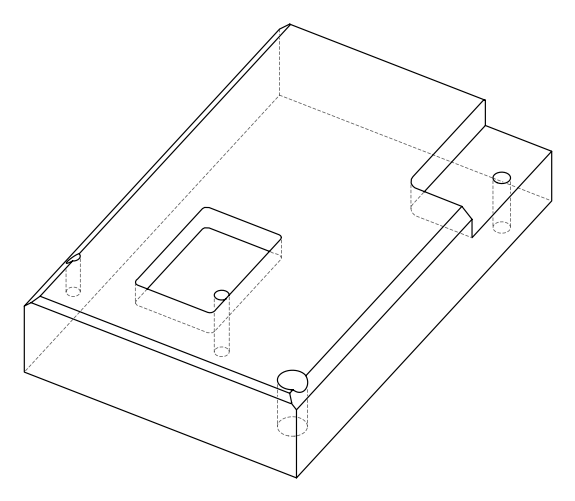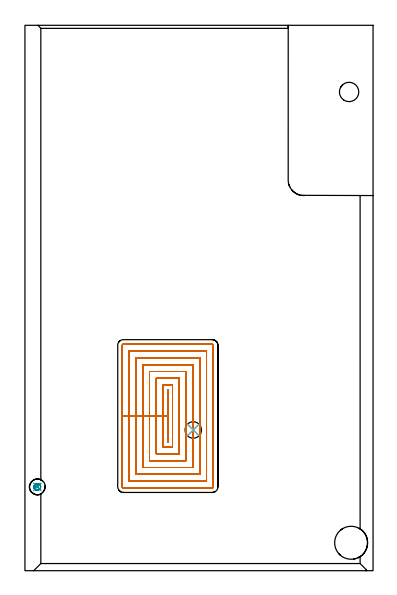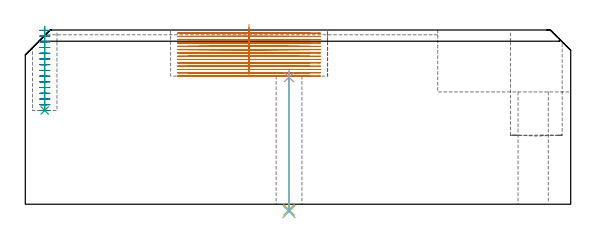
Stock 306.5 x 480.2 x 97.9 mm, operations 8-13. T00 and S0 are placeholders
(PLAN: 13 operations, 8 tool changes, 115.3 min)
(1 INDEXABLE_INSERT_DRILL_THROUGH_HOLE_FROM_SOLID | STEP1HOLE | NXT0302_005 | 0.28 min | 22166 mm3)
(2 INDEXABLE_INSERT_DRILL_BLIND_HOLE_FROM_SOLID | STEP1POCKET | NXT0302_029 | 0.25 min | 39100 mm3)
(3 AREA_MILL | FG_CHAMFER_SURFACE | UGT0205_001 | 1.91 min | 821 mm3)
(4 AREA_MILL_1 | FG_CHAMFER_SURFACE_1 | UGT0205_001 | 7.07 min | 5987 mm3)
(5 AREA_MILL_2 | FG_CHAMFER_SURFACE_2 | UGT0205_001 | 13.03 min | 21408 mm3)
(6 AREA_MILL_3 | FG_CHAMFER_SURFACE_3 | UGT0205_001 | 19.45 min | 46898 mm3)
(7 MILL_CORNER_NOTCH_RECTANGULAR | CORNER_NOTCH_RECTANGULAR | UGT0201_094 | Follow Part, ap 5, ae 75% | 12.98 min | 379972 mm3)
(8 MILL_RECTANGULAR_POCKET | POCKET_RECTANGULAR_STRAIGHT | NXT0201_009 | Follow Part, ap 2, ae 75% | 57.64 min | 306817 mm3)
(9 MILL_BLIND_HOLE_FROM_SOLID_MATERIAL | STEP1POCKET_1 | NXT0201_009 | Spiral | 1.85 min | 6222 mm3)
(10 BORE_BLIND_HOLE | STEP1POCKET_1 | UGT0332_073 | 0.19 min | 17 mm3)
(11 SPOT_DRILL | STEP1HOLE_1 | NXT0321_9005460120000 | 0.04 min | 7 mm3)
(12 DRILL_THROUGH_HOLE_INTO_CENTER | STEP1HOLE_1 | NXT0301_065 | 0.32 min | 4978 mm3)
(13 DRILL_TO_ENLARGE_THROUGH_HOLE | STEP1HOLE_1 | NXT0301_106 | 0.32 min | 6891 mm3)
(TOOL NXT0302_005 | Index. Insert Drill 17mm [880-D1700L20-05] | D17 PA176 FL85 Z2)
(TOOL NXT0302_029 | Index. Insert Drill 29mm [880-D2900L32-05] | D29 PA176 FL145 Z2)
(TOOL UGT0205_001 | Chamfer Mill 20 x 3 x 45 deg. | D20 FL50 Z2)
(TOOL UGT0201_094 | End mill 20 mm | D20 FL38 Z4)
(TOOL NXT0201_009 | ENDMILL 8mm [2P460-0800-NA 1630] | D8 FL26 Z6)
(TOOL UGT0332_073 | 13.8 mm Rough Boring Bar | D13.8)
(TOOL NXT0321_9005460120000 | NC Spot Drill, 142deg, 12mm, Carbide, Uncoated | D12 PA142 FL30 Z2)
(TOOL NXT0301_065 | Carbide Drill 9.4mm [860.1-0940-075A1-MM 2214] | D9.4 PA140 FL98 Z2)
(TOOL NXT0301_106 | Carbide Drill 14.5mm [860.1-1450-073A1-MM 2214] | D14.5 PA140 FL83 Z2)
(OP 8 MILL_RECTANGULAR_POCKET)
G17 G21 G94 G90
T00 M6
G54
G17 G0 G90 X125.7 Y154.285 S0 M3
G43 Z108.028 H1
Z101.028
G94 G1 Y136.15 Z96.169 F250.
Y112.9 F500.
X125.9
Y159.4
X125.7
Y136.15
X121.7
Y108.9
X129.9
Y163.4
X121.7
Y136.15
X115.7
Y102.9
X135.9
Y169.4
X115.7
Y136.15
X109.7
Y96.9
X141.9
Y175.4
X109.7
Y136.15
X103.7
Y90.9
X147.9
Y181.4
X103.7
Y136.15
X97.7
Y84.9
X153.9
Y187.4
X97.7
Y136.15
X91.7
Y78.9
X159.9
Y193.4
X91.7
Y136.15
X85.7
Y73.8
G3 X86.6 Y72.9 R0.9
G1 X165.
G3 X165.9 Y73.8 R0.9
G1 Y198.5
G3 X165. Y199.4 R0.9
G1 X86.6
G3 X85.7 Y198.5 R0.9
G1 Y136.15
Y135.15
G0 X125.7 Y154.285 Z99.169
G1 Y136.15 Z94.31 F250.
Y112.9 F500.
X125.9
Y159.4
X125.7
Y136.15
X121.7
Y108.9
X129.9
Y163.4
X121.7
Y136.15
X115.7
Y102.9
X135.9
Y169.4
X115.7
Y136.15
X109.7
Y96.9
X141.9
Y175.4
X109.7
Y136.15
X103.7
Y90.9
X147.9
Y181.4
X103.7
Y136.15
X97.7
Y84.9
X153.9
Y187.4
X97.7
Y136.15
X91.7
Y78.9
X159.9
Y193.4
X91.7
Y136.15
X85.7
Y73.8
G3 X86.6 Y72.9 R0.9
G1 X165.
G3 X165.9 Y73.8 R0.9
G1 Y198.5
G3 X165. Y199.4 R0.9
G1 X86.6
G3 X85.7 Y198.5 R0.9
G1 Y136.15
Y135.15
G0 X125.7 Y154.285 Z97.31
G1 Y136.15 Z92.451 F250.
Y112.9 F500.
X125.9
Y159.4
X125.7
Y136.15
X121.7
Y108.9
X129.9
Y163.4
X121.7
Y136.15
X115.7
Y102.9
X135.9
Y169.4
X115.7
Y136.15
X109.7
Y96.9
X141.9
Y175.4
X109.7
Y136.15
X103.7
Y90.9
X147.9
Y181.4
X103.7
Y136.15
X97.7
Y84.9
X153.9
Y187.4
X97.7
Y136.15
X91.7
Y78.9
X159.9
Y193.4
X91.7
Y136.15
X85.7
Y73.8
G3 X86.6 Y72.9 R0.9
G1 X165.
G3 X165.9 Y73.8 R0.9
G1 Y198.5
G3 X165. Y199.4 R0.9
G1 X86.6
G3 X85.7 Y198.5 R0.9
G1 Y136.15
Y135.15
G0 X125.7 Y154.285 Z95.451
G1 Y136.15 Z90.592 F250.
Y112.9 F500.
X125.9
Y159.4
X125.7
Y136.15
X121.7
Y108.9
X129.9
Y163.4
X121.7
Y136.15
X115.7
Y102.9
X135.9
Y169.4
X115.7
Y136.15
X109.7
Y96.9
X141.9
Y175.4
X109.7
Y136.15
X103.7
Y90.9
X147.9
Y181.4
X103.7
Y136.15
X97.7
Y84.9
X153.9
Y187.4
X97.7
Y136.15
X91.7
Y78.9
X159.9
Y193.4
X91.7
Y136.15
X85.7
Y73.8
G3 X86.6 Y72.9 R0.9
G1 X165.
G3 X165.9 Y73.8 R0.9
G1 Y198.5
G3 X165. Y199.4 R0.9
G1 X86.6
G3 X85.7 Y198.5 R0.9
G1 Y136.15
Y135.15
G0 X125.7 Y154.285 Z93.592
G1 Y136.15 Z88.732 F250.
Y112.9 F500.
X125.9
Y159.4
X125.7
Y136.15
X121.7
Y108.9
X129.9
Y163.4
X121.7
Y136.15
X115.7
Y102.9
X135.9
Y169.4
X115.7
Y136.15
X109.7
Y96.9
X141.9
Y175.4
X109.7
Y136.15
X103.7
Y90.9
X147.9
Y181.4
X103.7
Y136.15
X97.7
Y84.9
X153.9
Y187.4
X97.7
Y136.15
X91.7
Y78.9
X159.9
Y193.4
X91.7
Y136.15
X85.7
Y73.8
G3 X86.6 Y72.9 R0.9
G1 X165.
G3 X165.9 Y73.8 R0.9
G1 Y198.5
G3 X165. Y199.4 R0.9
G1 X86.6
G3 X85.7 Y198.5 R0.9
G1 Y136.15
Y135.15
G0 X125.7 Y154.285 Z91.732
G1 Y136.15 Z86.873 F250.
Y112.9 F500.
X125.9
Y159.4
X125.7
Y136.15
X121.7
Y108.9
X129.9
Y163.4
X121.7
Y136.15
X115.7
Y102.9
X135.9
Y169.4
X115.7
Y136.15
X109.7
Y96.9
X141.9
Y175.4
X109.7
Y136.15
X103.7
Y90.9
X147.9
Y181.4
X103.7
Y136.15
X97.7
Y84.9
X153.9
Y187.4
X97.7
Y136.15
X91.7
Y78.9
X159.9
Y193.4
X91.7
Y136.15
X85.7
Y73.8
G3 X86.6 Y72.9 R0.9
G1 X165.
G3 X165.9 Y73.8 R0.9
G1 Y198.5
G3 X165. Y199.4 R0.9
G1 X86.6
G3 X85.7 Y198.5 R0.9
G1 Y136.15
Y135.15
G0 X125.7 Y154.285 Z89.873
G1 Y136.15 Z85.014 F250.
Y112.9 F500.
X125.9
Y159.4
X125.7
Y136.15
X121.7
Y108.9
X129.9
Y163.4
X121.7
Y136.15
X115.7
Y102.9
X135.9
Y169.4
X115.7
Y136.15
X109.7
Y96.9
X141.9
Y175.4
X109.7
Y136.15
X103.7
Y90.9
X147.9
Y181.4
X103.7
Y136.15
X97.7
Y84.9
X153.9
Y187.4
X97.7
Y136.15
X91.7
Y78.9
X159.9
Y193.4
X91.7
Y136.15
X85.7
Y73.8
G3 X86.6 Y72.9 R0.9
G1 X165.
G3 X165.9 Y73.8 R0.9
G1 Y198.5
G3 X165. Y199.4 R0.9
G1 X86.6
G3 X85.7 Y198.5 R0.9
G1 Y136.15
Y135.15
G0 X125.7 Y154.285 Z88.014
G1 Y136.15 Z83.155 F250.
Y112.9 F500.
X125.9
Y159.4
X125.7
Y136.15
X121.7
Y108.9
X129.9
Y163.4
X121.7
Y136.15
X115.7
Y102.9
X135.9
Y169.4
X115.7
Y136.15
X109.7
Y96.9
X141.9
Y175.4
X109.7
Y136.15
X103.7
Y90.9
X147.9
Y181.4
X103.7
Y136.15
X97.7
Y84.9
X153.9
Y187.4
X97.7
Y136.15
X91.7
Y78.9
X159.9
Y193.4
X91.7
Y136.15
X85.7
Y73.8
G3 X86.6 Y72.9 R0.9
G1 X165.
G3 X165.9 Y73.8 R0.9
G1 Y198.5
G3 X165. Y199.4 R0.9
G1 X86.6
G3 X85.7 Y198.5 R0.9
G1 Y136.15
Y135.15
G0 X125.7 Y154.285 Z86.155
G1 Y136.15 Z81.296 F250.
Y112.9 F500.
X125.9
Y159.4
X125.7
Y136.15
X121.7
Y108.9
X129.9
Y163.4
X121.7
Y136.15
X115.7
Y102.9
X135.9
Y169.4
X115.7
Y136.15
X109.7
Y96.9
X141.9
Y175.4
X109.7
Y136.15
X103.7
Y90.9
X147.9
Y181.4
X103.7
Y136.15
X97.7
Y84.9
X153.9
Y187.4
X97.7
Y136.15
X91.7
Y78.9
X159.9
Y193.4
X91.7
Y136.15
X85.7
Y73.8
G3 X86.6 Y72.9 R0.9
G1 X165.
G3 X165.9 Y73.8 R0.9
G1 Y198.5
G3 X165. Y199.4 R0.9
G1 X86.6
G3 X85.7 Y198.5 R0.9
G1 Y136.15
Y135.15
G0 X125.7 Y154.285 Z84.296
G1 Y136.15 Z79.437 F250.
Y112.9 F500.
X125.9
Y159.4
X125.7
Y136.15
X121.7
Y108.9
X129.9
Y163.4
X121.7
Y136.15
X115.7
Y102.9
X135.9
Y169.4
X115.7
Y136.15
X109.7
Y96.9
X141.9
Y175.4
X109.7
Y136.15
X103.7
Y90.9
X147.9
Y181.4
X103.7
Y136.15
X97.7
Y84.9
X153.9
Y187.4
X97.7
Y136.15
X91.7
Y78.9
X159.9
Y193.4
X91.7
Y136.15
X85.7
Y73.8
G3 X86.6 Y72.9 R0.9
G1 X165.
G3 X165.9 Y73.8 R0.9
G1 Y198.5
G3 X165. Y199.4 R0.9
G1 X86.6
G3 X85.7 Y198.5 R0.9
G1 Y136.15
Y135.15
G0 X125.7 Y154.285 Z82.437
G1 Y136.15 Z77.577 F250.
Y112.9 F500.
X125.9
Y159.4
X125.7
Y136.15
X121.7
Y108.9
X129.9
Y163.4
X121.7
Y136.15
X115.7
Y102.9
X135.9
Y169.4
X115.7
Y136.15
X109.7
Y96.9
X141.9
Y175.4
X109.7
Y136.15
X103.7
Y90.9
X147.9
Y181.4
X103.7
Y136.15
X97.7
Y84.9
X153.9
Y187.4
X97.7
Y136.15
X91.7
Y78.9
X159.9
Y193.4
X91.7
Y136.15
X85.7
Y73.8
G3 X86.6 Y72.9 R0.9
G1 X165.
G3 X165.9 Y73.8 R0.9
G1 Y198.5
G3 X165. Y199.4 R0.9
G1 X86.6
G3 X85.7 Y198.5 R0.9
G1 Y136.15
Y135.15
G0 X125.7 Y154.285 Z80.577
G1 Y136.15 Z75.718 F250.
Y112.9 F500.
X125.9
Y159.4
X125.7
Y136.15
X121.7
Y108.9
X129.9
Y163.4
X121.7
Y136.15
X115.7
Y102.9
X135.9
Y169.4
X115.7
Y136.15
X109.7
Y96.9
X141.9
Y175.4
X109.7
Y136.15
X103.7
Y90.9
X147.9
Y181.4
X103.7
Y136.15
X97.7
Y84.9
X153.9
Y187.4
X97.7
Y136.15
X91.7
Y78.9
X159.9
Y193.4
X91.7
Y136.15
X85.7
Y73.8
G3 X86.6 Y72.9 R0.9
G1 X165.
G3 X165.9 Y73.8 R0.9
G1 Y198.5
G3 X165. Y199.4 R0.9
G1 X86.6
G3 X85.7 Y198.5 R0.9
G1 Y136.15
Y135.15
G0 X125.7 Y154.285 Z78.718
G1 Y136.15 Z73.859 F250.
Y112.9 F500.
X125.9
Y159.4
X125.7
Y136.15
X121.7
Y108.9
X129.9
Y163.4
X121.7
Y136.15
X115.7
Y102.9
X135.9
Y169.4
X115.7
Y136.15
X109.7
Y96.9
X141.9
Y175.4
X109.7
Y136.15
X103.7
Y90.9
X147.9
Y181.4
X103.7
Y136.15
X97.7
Y84.9
X153.9
Y187.4
X97.7
Y136.15
X91.7
Y78.9
X159.9
Y193.4
X91.7
Y136.15
X85.7
Y73.8
G3 X86.6 Y72.9 R0.9
G1 X165.
G3 X165.9 Y73.8 R0.9
G1 Y198.5
G3 X165. Y199.4 R0.9
G1 X86.6
G3 X85.7 Y198.5 R0.9
G1 Y136.15
Y135.15
G0 X125.7 Y154.285 Z76.859
G1 Y136.15 Z72. F250.
Y112.9 F500.
X125.9
Y159.4
X125.7
Y136.15
X121.7
Y108.9
X129.9
Y163.4
X121.7
Y136.15
X115.7
Y102.9
X135.9
Y169.4
X115.7
Y136.15
X109.7
Y96.9
X141.9
Y175.4
X109.7
Y136.15
X103.7
Y90.9
X147.9
Y181.4
X103.7
Y136.15
X97.7
Y84.9
X153.9
Y187.4
X97.7
Y136.15
X91.7
Y78.9
X159.9
Y193.4
X91.7
Y136.15
X85.7
Y73.8
G3 X86.6 Y72.9 R0.9
G1 X165.
G3 X165.9 Y73.8 R0.9
G1 Y198.5
G3 X165. Y199.4 R0.9
G1 X86.6
G3 X85.7 Y198.5 R0.9
G1 Y136.15
Y135.15
G0 Z108.028
M5
M2
(OP 9 MILL_BLIND_HOLE_FROM_SOLID_MATERIAL)
G17 G21 G94 G90
T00 M6
G54
G17 G0 G90 X10.9 Y73.8 S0 M3
G43 Z107.9 H1
Z97.687
G94 G3 X11.236 Y74.528 R0.441 F250.
X9.958 Y74.903 R1.217
X8.611 Y72.836 R1.915
X10.446 Y70.936 R2.195
X13.764 Y73.346 R2.9
X10.446 Y70.936 R-2.9
X12.105 Y72.141 R1.45
X10.9 Y73.8 R1.45
G0 Z94.473
G3 X11.236 Y74.528 R0.441
X9.958 Y74.903 R1.217
X8.611 Y72.836 R1.915
X10.446 Y70.936 R2.195
X13.764 Y73.346 R2.9
X10.446 Y70.936 R-2.9
X12.105 Y72.141 R1.45
X10.9 Y73.8 R1.45
G0 Z91.26
G3 X11.236 Y74.528 R0.441
X9.958 Y74.903 R1.217
X8.611 Y72.836 R1.915
X10.446 Y70.936 R2.195
X13.764 Y73.346 R2.9
X10.446 Y70.936 R-2.9
X12.105 Y72.141 R1.45
X10.9 Y73.8 R1.45
G0 Z88.047
G3 X11.236 Y74.528 R0.441
X9.958 Y74.903 R1.217
X8.611 Y72.836 R1.915
X10.446 Y70.936 R2.195
X13.764 Y73.346 R2.9
X10.446 Y70.936 R-2.9
X12.105 Y72.141 R1.45
X10.9 Y73.8 R1.45
G0 Z84.833
G3 X11.236 Y74.528 R0.441
X9.958 Y74.903 R1.217
X8.611 Y72.836 R1.915
X10.446 Y70.936 R2.195
X13.764 Y73.346 R2.9
X10.446 Y70.936 R-2.9
X12.105 Y72.141 R1.45
X10.9 Y73.8 R1.45
G0 Z81.62
G3 X11.236 Y74.528 R0.441
X9.958 Y74.903 R1.217
X8.611 Y72.836 R1.915
X10.446 Y70.936 R2.195
X13.764 Y73.346 R2.9
X10.446 Y70.936 R-2.9
X12.105 Y72.141 R1.45
X10.9 Y73.8 R1.45
G0 Z78.407
G3 X11.236 Y74.528 R0.441
X9.958 Y74.903 R1.217
X8.611 Y72.836 R1.915
X10.446 Y70.936 R2.195
X13.764 Y73.346 R2.9
X10.446 Y70.936 R-2.9
X12.105 Y72.141 R1.45
X10.9 Y73.8 R1.45
G0 Z75.193
G3 X11.236 Y74.528 R0.441
X9.958 Y74.903 R1.217
X8.611 Y72.836 R1.915
X10.446 Y70.936 R2.195
X13.764 Y73.346 R2.9
X10.446 Y70.936 R-2.9
X12.105 Y72.141 R1.45
X10.9 Y73.8 R1.45
G0 Z71.98
G3 X11.236 Y74.528 R0.441
X9.958 Y74.903 R1.217
X8.611 Y72.836 R1.915
X10.446 Y70.936 R2.195
X13.764 Y73.346 R2.9
X10.446 Y70.936 R-2.9
X12.105 Y72.141 R1.45
X10.9 Y73.8 R1.45
G0 Z68.767
G3 X11.236 Y74.528 R0.441
X9.958 Y74.903 R1.217
X8.611 Y72.836 R1.915
X10.446 Y70.936 R2.195
X13.764 Y73.346 R2.9
X10.446 Y70.936 R-2.9
X12.105 Y72.141 R1.45
X10.9 Y73.8 R1.45
G0 Z65.553
G3 X11.236 Y74.528 R0.441
X9.958 Y74.903 R1.217
X8.611 Y72.836 R1.915
X10.446 Y70.936 R2.195
X13.764 Y73.346 R2.9
X10.446 Y70.936 R-2.9
X12.105 Y72.141 R1.45
X10.9 Y73.8 R1.45
G0 Z62.34
G3 X11.236 Y74.528 R0.441
X9.958 Y74.903 R1.217
X8.611 Y72.836 R1.915
X10.446 Y70.936 R2.195
X13.764 Y73.346 R2.9
X10.446 Y70.936 R-2.9
X12.105 Y72.141 R1.45
X10.9 Y73.8 R1.45
G0 Z59.127
G3 X11.236 Y74.528 R0.441
X9.958 Y74.903 R1.217
X8.611 Y72.836 R1.915
X10.446 Y70.936 R2.195
X13.764 Y73.346 R2.9
X10.446 Y70.936 R-2.9
X12.105 Y72.141 R1.45
X10.9 Y73.8 R1.45
G0 Z55.913
G3 X11.236 Y74.528 R0.441
X9.958 Y74.903 R1.217
X8.611 Y72.836 R1.915
X10.446 Y70.936 R2.195
X13.764 Y73.346 R2.9
X10.446 Y70.936 R-2.9
X12.105 Y72.141 R1.45
X10.9 Y73.8 R1.45
G0 Z52.7
G3 X11.236 Y74.528 R0.441
X9.958 Y74.903 R1.217
X8.611 Y72.836 R1.915
X10.446 Y70.936 R2.195
X13.764 Y73.346 R2.9
X10.446 Y70.936 R-2.9
X12.105 Y72.141 R1.45
X10.9 Y73.8 R1.45
G0 Z107.9
M5
M2
(OP 10 BORE_BLIND_HOLE)
G17 G21 G94 G90
T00 M6
G54
G17 G0 G90 X10.9 Y73.8 S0 M3
G43 Z107.9 H0
G94 G85 G98 Z52.7 F250. R99.9
G80
M5
M2
(OP 11 SPOT_DRILL)
G17 G21 G94 G90
T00 M6
G54
G17 G0 G90 X148.2 Y123.9 S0 M3
G43 Z107.9 H0
G94 G81 G98 Z71.376 F250. R75.
G80
M5
M2
(OP 12 DRILL_THROUGH_HOLE_INTO_CENTER)
G17 G21 G94 G90
T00 M6
G54
G17 G0 G90 X148.2 Y123.9 S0 M3
G43 Z107.9 H1
G94 G73 G98 Z-3.211 F250. Q8.357 R74.
G80
M5
M2
(OP 13 DRILL_TO_ENLARGE_THROUGH_HOLE)
G17 G21 G94 G90
T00 M6
G54
G17 G0 G90 X148.2 Y123.9 S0 M3
G43 Z107.9 H1
G94 G73 G98 Z-4.139 F250. Q12.69 R74.
G80
M5
M2
